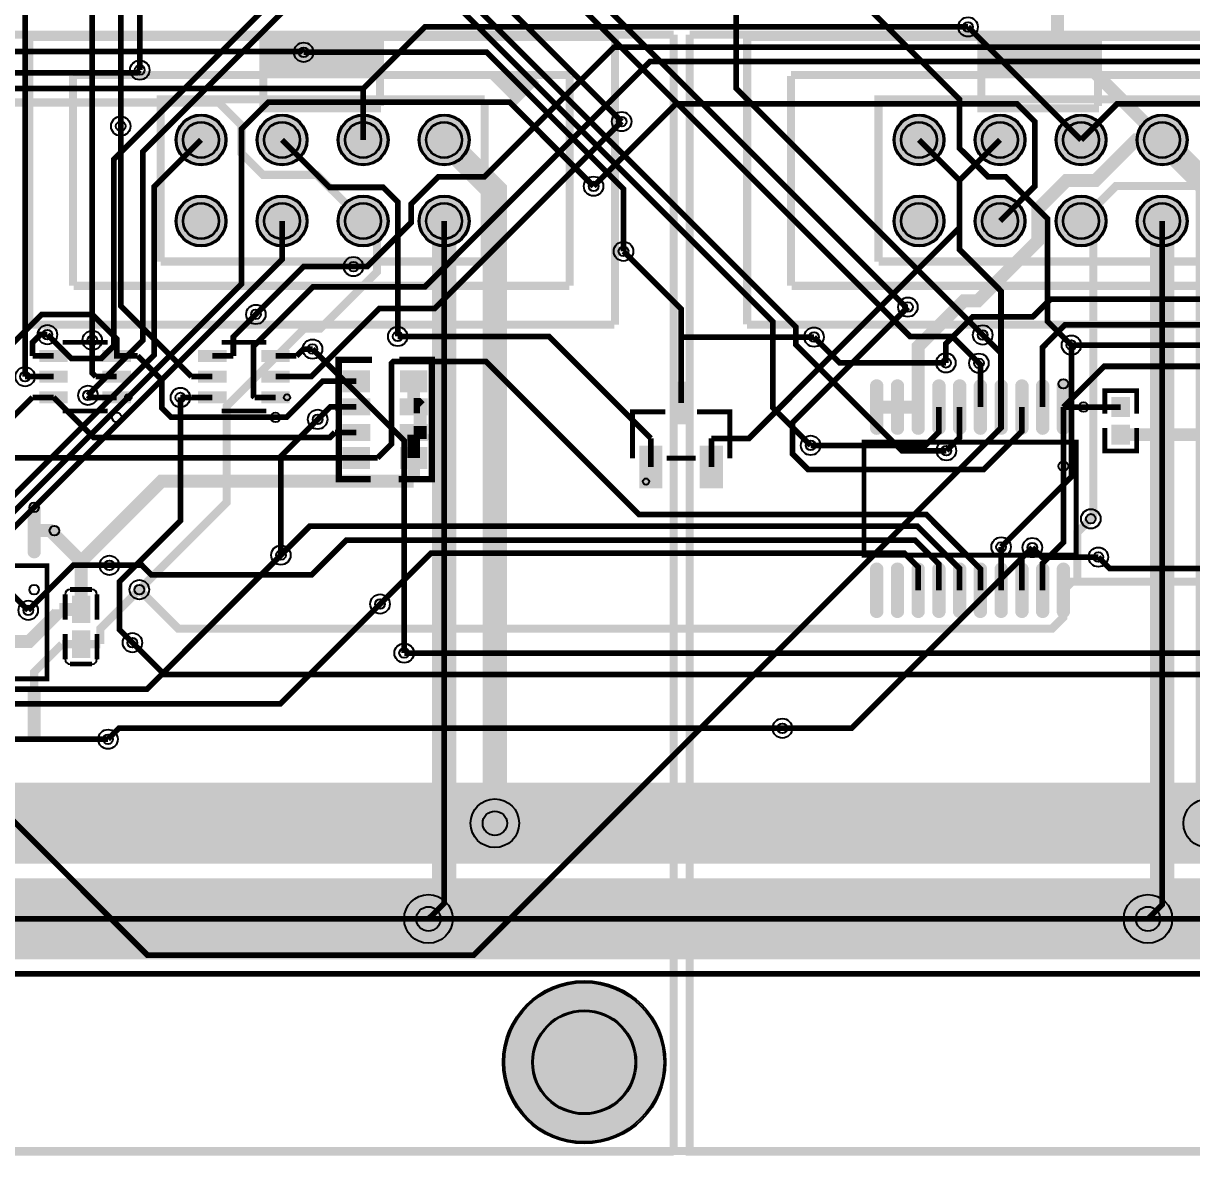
# Model space of a CAD drawing. Header units: millimetres. Extents: x 0 to 210, y -1 to 136.
# Drawn here: x 46.63 to 83.25, y -0.52 to 34.96 of the extents above; entities that cross this region are included whole.
import ezdxf

# ---------------------------------------------------------------- set-up
doc = ezdxf.new("R2010")
doc.units = ezdxf.units.MM
for name, color, linetype, true_color in [('BoardOutLine', 7, 'Continuous', 0xff00ff), ('BottomLayer', 7, 'Continuous', 0x0000ff), ('BottomSolderMaskLayer', 7, 'Continuous', 0xaa00ff), ('Document', 7, 'Continuous', 0xffffff), ('Hole', 7, 'Continuous', 0x222222), ('Multi-Layer', 7, 'Continuous', 0xc0c0c0), ('TopLayer', 7, 'Continuous', 0xff0000), ('TopPasteMaskLayer', 7, 'Continuous', 0x808080), ('TopSilkLayer', 7, 'Continuous', 0xffcc00), ('TopSolderMaskLayer', 7, 'Continuous', 0x800080)]:
    doc.layers.add(name, color=color, linetype=linetype, true_color=true_color)

msp = doc.modelspace()

# ---------------------------------------------------------------- hatches: boundary and pattern name
at = {"layer": 'BottomSolderMaskLayer'}
for points in [[(51.409, 31.307, 1), (52.984, 31.307, 1)], [(53.949, 31.307, 1), (55.524, 31.307, 1)], [(56.489, 31.307, 1), (58.064, 31.307, 1)], [(59.029, 31.307, 1), (60.604, 31.307, 1)], [(73.914, 31.307, 1), (75.489, 31.307, 1)], [(76.454, 31.307, 1), (78.029, 31.307, 1)], [(78.994, 31.307, 1), (80.569, 31.307, 1)], [(81.534, 31.307, 1), (83.109, 31.307, 1)], [(51.409, 28.767, 1), (52.984, 28.767, 1)], [(53.949, 28.767, 1), (55.524, 28.767, 1)], [(56.489, 28.767, 1), (58.064, 28.767, 1)], [(59.029, 28.767, 1), (60.604, 28.767, 1)], [(73.914, 28.767, 1), (75.489, 28.767, 1)], [(76.454, 28.767, 1), (78.029, 28.767, 1)], [(78.994, 28.767, 1), (80.569, 28.767, 1)], [(81.534, 28.767, 1), (83.109, 28.767, 1)], [(61.658, 2.407, 1), (66.76, 2.407, 1)]]:
    msp.add_hatch(color=256, dxfattribs=at).paths.add_polyline_path(points)
at = {"layer": 'Document'}
for points in [[(57.807, 33.237), (57.807, 34.437), (54.207, 34.437), (54.207, 33.237)], [(80.311, 33.237), (80.311, 34.437), (76.711, 34.437), (76.711, 33.237)], [(62.814, 33.339), (61.468, 33.339), (62.128, 32.679)]]:
    msp.add_hatch(color=256, dxfattribs=at).paths.add_polyline_path(points)
at = {"layer": 'Multi-Layer'}
for points in [[(51.435, 31.307, 1), (52.959, 31.307, 1)], [(53.975, 31.307, 1), (55.499, 31.307, 1)], [(56.515, 31.307, 1), (58.039, 31.307, 1)], [(59.055, 31.307, 1), (60.579, 31.307, 1)], [(73.939, 31.307, 1), (75.463, 31.307, 1)], [(76.479, 31.307, 1), (78.003, 31.307, 1)], [(79.019, 31.307, 1), (80.543, 31.307, 1)], [(81.559, 31.307, 1), (83.083, 31.307, 1)], [(51.435, 28.767, 1), (52.959, 28.767, 1)], [(53.975, 28.767, 1), (55.499, 28.767, 1)], [(56.515, 28.767, 1), (58.039, 28.767, 1)], [(59.055, 28.767, 1), (60.579, 28.767, 1)], [(73.939, 28.767, 1), (75.463, 28.767, 1)], [(76.479, 28.767, 1), (78.003, 28.767, 1)], [(79.019, 28.767, 1), (80.543, 28.767, 1)], [(81.559, 28.767, 1), (83.083, 28.767, 1)]]:
    msp.add_hatch(color=256, dxfattribs=at).paths.add_polyline_path(points)
at = {"layer": 'TopLayer'}
for points in [[(47.185, 24.365), (47.185, 24.715), (47.964, 24.715), (47.964, 24.365)], [(49.164, 24.365), (49.164, 24.715), (49.944, 24.715), (49.944, 24.365)], [(52.163, 24.365), (52.163, 24.715), (52.943, 24.715), (52.943, 24.365)], [(54.143, 24.365), (54.143, 24.715), (54.923, 24.715), (54.923, 24.365)], [(47.185, 23.715), (47.185, 24.065), (47.964, 24.065), (47.964, 23.715)], [(49.164, 23.715), (49.164, 24.065), (49.944, 24.065), (49.944, 23.715)], [(52.163, 23.715), (52.163, 24.065), (52.943, 24.065), (52.943, 23.715)], [(54.143, 23.715), (54.143, 24.065), (54.923, 24.065), (54.923, 23.715)], [(57.463, 24.069), (57.463, 23.419), (56.663, 23.419), (56.663, 24.069)], [(59.262, 24.069), (59.262, 23.419), (58.462, 23.419), (58.462, 24.069)], [(67.596, 23.686), (67.596, 22.436), (66.896, 22.436), (66.896, 23.686)], [(73.559, 22.248, -0.785398), (73.195, 22.248), (73.195, 23.626, -0.785398), (73.559, 23.626)], [(74.209, 22.248, -0.785398), (73.845, 22.248), (73.845, 23.626, -0.785398), (74.209, 23.626)], [(74.859, 22.248, -0.785398), (74.495, 22.248), (74.495, 23.626, -0.785398), (74.859, 23.626)], [(75.509, 22.248, -0.785398), (75.145, 22.248), (75.145, 23.626, -0.785398), (75.509, 23.626)], [(76.159, 22.248, -0.785398), (75.795, 22.248), (75.795, 23.626, -0.785398), (76.159, 23.626)], [(76.809, 22.248, -0.785398), (76.445, 22.248), (76.445, 23.626, -0.785398), (76.809, 23.626)], [(77.459, 22.248, -0.785398), (77.095, 22.248), (77.095, 23.626, -0.785398), (77.459, 23.626)], [(78.109, 22.248, -0.785398), (77.745, 22.248), (77.745, 23.626, -0.785398), (78.109, 23.626)], [(78.759, 22.248, -0.785398), (78.395, 22.248), (78.395, 23.626, -0.785398), (78.759, 23.626)], [(79.409, 22.248, -0.785398), (79.045, 22.248), (79.045, 23.626, -0.785398), (79.409, 23.626)], [(47.185, 23.065), (47.185, 23.415), (47.964, 23.415), (47.964, 23.065)], [(49.164, 23.065), (49.164, 23.415), (49.944, 23.415), (49.944, 23.065)], [(52.163, 23.065), (52.163, 23.415), (52.943, 23.415), (52.943, 23.065)], [(54.143, 23.065), (54.143, 23.415), (54.923, 23.415), (54.923, 23.065)], [(57.463, 23.194), (57.463, 22.694), (56.663, 22.694), (56.663, 23.194)], [(59.262, 23.194), (59.262, 22.694), (58.462, 22.694), (58.462, 23.194)], [(80.756, 22.654), (81.296, 22.654), (81.296, 23.22), (80.756, 23.22)], [(57.463, 22.394), (57.463, 21.894), (56.663, 21.894), (56.663, 22.394)], [(59.262, 22.394), (59.262, 21.894), (58.462, 21.894), (58.462, 22.394)], [(80.756, 22.354), (81.296, 22.354), (81.296, 21.789), (80.756, 21.789)], [(57.463, 21.669), (57.463, 21.019), (56.663, 21.019), (56.663, 21.669)], [(59.262, 21.669), (59.262, 21.019), (58.462, 21.019), (58.462, 21.669)], [(66.646, 21.686), (66.646, 20.436), (65.946, 20.436), (65.946, 21.686)], [(68.546, 21.686), (68.546, 20.436), (67.846, 20.436), (67.846, 21.686)], [(47.15, 18.376, -0.785398), (46.786, 18.376), (46.786, 19.754, -0.785398), (47.15, 19.754)], [(73.559, 16.506, -0.785398), (73.195, 16.506), (73.195, 17.884, -0.785398), (73.559, 17.884)], [(74.209, 16.506, -0.785398), (73.845, 16.506), (73.845, 17.884, -0.785398), (74.209, 17.884)], [(74.859, 16.506, -0.785398), (74.495, 16.506), (74.495, 17.884, -0.785398), (74.859, 17.884)], [(75.509, 16.506, -0.785398), (75.145, 16.506), (75.145, 17.884, -0.785398), (75.509, 17.884)], [(76.159, 16.506, -0.785398), (75.795, 16.506), (75.795, 17.884, -0.785398), (76.159, 17.884)], [(76.809, 16.506, -0.785398), (76.445, 16.506), (76.445, 17.884, -0.785398), (76.809, 17.884)], [(77.459, 16.506, -0.785398), (77.095, 16.506), (77.095, 17.884, -0.785398), (77.459, 17.884)], [(78.109, 16.506, -0.785398), (77.745, 16.506), (77.745, 17.884, -0.785398), (78.109, 17.884)], [(78.759, 16.506, -0.785398), (78.395, 16.506), (78.395, 17.884, -0.785398), (78.759, 17.884)], [(79.409, 16.506, -0.785398), (79.045, 16.506), (79.045, 17.884, -0.785398), (79.409, 17.884)], [(48.707, 16.202), (48.167, 16.202), (48.167, 16.992), (48.707, 16.992)], [(48.707, 15.902), (48.167, 15.902), (48.167, 15.112), (48.707, 15.112)], [(47.15, 12.634, -0.785398), (46.786, 12.634), (46.786, 14.012, -0.785398), (47.15, 14.012)]]:
    msp.add_hatch(color=256, dxfattribs=at).paths.add_polyline_path(points)
at = {"layer": 'TopPasteMaskLayer'}
for points in [[(47.185, 24.365), (47.185, 24.715), (47.964, 24.715), (47.964, 24.365)], [(49.164, 24.365), (49.164, 24.715), (49.944, 24.715), (49.944, 24.365)], [(52.163, 24.365), (52.163, 24.715), (52.943, 24.715), (52.943, 24.365)], [(54.143, 24.365), (54.143, 24.715), (54.923, 24.715), (54.923, 24.365)], [(47.185, 23.715), (47.185, 24.065), (47.964, 24.065), (47.964, 23.715)], [(49.164, 23.715), (49.164, 24.065), (49.944, 24.065), (49.944, 23.715)], [(52.163, 23.715), (52.163, 24.065), (52.943, 24.065), (52.943, 23.715)], [(54.143, 23.715), (54.143, 24.065), (54.923, 24.065), (54.923, 23.715)], [(57.463, 24.069), (57.463, 23.419), (56.663, 23.419), (56.663, 24.069)], [(59.262, 24.069), (59.262, 23.419), (58.462, 23.419), (58.462, 24.069)], [(67.596, 23.686), (67.596, 22.436), (66.896, 22.436), (66.896, 23.686)], [(73.559, 22.248, -0.785398), (73.195, 22.248), (73.195, 23.626, -0.785398), (73.559, 23.626)], [(74.209, 22.248, -0.785398), (73.845, 22.248), (73.845, 23.626, -0.785398), (74.209, 23.626)], [(74.859, 22.248, -0.785398), (74.495, 22.248), (74.495, 23.626, -0.785398), (74.859, 23.626)], [(75.509, 22.248, -0.785398), (75.145, 22.248), (75.145, 23.626, -0.785398), (75.509, 23.626)], [(76.159, 22.248, -0.785398), (75.795, 22.248), (75.795, 23.626, -0.785398), (76.159, 23.626)], [(76.809, 22.248, -0.785398), (76.445, 22.248), (76.445, 23.626, -0.785398), (76.809, 23.626)], [(77.459, 22.248, -0.785398), (77.095, 22.248), (77.095, 23.626, -0.785398), (77.459, 23.626)], [(78.109, 22.248, -0.785398), (77.745, 22.248), (77.745, 23.626, -0.785398), (78.109, 23.626)], [(78.759, 22.248, -0.785398), (78.395, 22.248), (78.395, 23.626, -0.785398), (78.759, 23.626)], [(79.409, 22.248, -0.785398), (79.045, 22.248), (79.045, 23.626, -0.785398), (79.409, 23.626)], [(47.185, 23.065), (47.185, 23.415), (47.964, 23.415), (47.964, 23.065)], [(49.164, 23.065), (49.164, 23.415), (49.944, 23.415), (49.944, 23.065)], [(52.163, 23.065), (52.163, 23.415), (52.943, 23.415), (52.943, 23.065)], [(54.143, 23.065), (54.143, 23.415), (54.923, 23.415), (54.923, 23.065)], [(57.463, 23.194), (57.463, 22.694), (56.663, 22.694), (56.663, 23.194)], [(59.262, 23.194), (59.262, 22.694), (58.462, 22.694), (58.462, 23.194)], [(80.796, 22.639), (81.256, 22.639), (81.296, 22.679), (81.296, 23.18), (81.256, 23.22), (80.796, 23.22), (80.756, 23.18), (80.756, 22.679)], [(57.463, 22.394), (57.463, 21.894), (56.663, 21.894), (56.663, 22.394)], [(59.262, 22.394), (59.262, 21.894), (58.462, 21.894), (58.462, 22.394)], [(80.796, 22.369), (81.256, 22.369), (81.296, 22.329), (81.296, 21.829), (81.256, 21.789), (80.796, 21.789), (80.756, 21.829), (80.756, 22.329)], [(57.463, 21.669), (57.463, 21.019), (56.663, 21.019), (56.663, 21.669)], [(59.262, 21.669), (59.262, 21.019), (58.462, 21.019), (58.462, 21.669)], [(66.646, 21.686), (66.646, 20.436), (65.946, 20.436), (65.946, 21.686)], [(68.546, 21.686), (68.546, 20.436), (67.846, 20.436), (67.846, 21.686)], [(47.15, 18.376, -0.785398), (46.786, 18.376), (46.786, 19.754, -0.785398), (47.15, 19.754)], [(73.559, 16.506, -0.785398), (73.195, 16.506), (73.195, 17.884, -0.785398), (73.559, 17.884)], [(74.209, 16.506, -0.785398), (73.845, 16.506), (73.845, 17.884, -0.785398), (74.209, 17.884)], [(74.859, 16.506, -0.785398), (74.495, 16.506), (74.495, 17.884, -0.785398), (74.859, 17.884)], [(75.509, 16.506, -0.785398), (75.145, 16.506), (75.145, 17.884, -0.785398), (75.509, 17.884)], [(76.159, 16.506, -0.785398), (75.795, 16.506), (75.795, 17.884, -0.785398), (76.159, 17.884)], [(76.809, 16.506, -0.785398), (76.445, 16.506), (76.445, 17.884, -0.785398), (76.809, 17.884)], [(77.459, 16.506, -0.785398), (77.095, 16.506), (77.095, 17.884, -0.785398), (77.459, 17.884)], [(78.109, 16.506, -0.785398), (77.745, 16.506), (77.745, 17.884, -0.785398), (78.109, 17.884)], [(78.759, 16.506, -0.785398), (78.395, 16.506), (78.395, 17.884, -0.785398), (78.759, 17.884)], [(79.409, 16.506, -0.785398), (79.045, 16.506), (79.045, 17.884, -0.785398), (79.409, 17.884)], [(48.212, 16.882), (48.663, 16.882), (48.712, 16.832), (48.712, 16.302), (48.663, 16.252), (48.212, 16.252), (48.163, 16.302), (48.163, 16.832)], [(48.212, 15.852), (48.663, 15.852), (48.712, 15.802), (48.712, 15.272), (48.663, 15.222), (48.212, 15.222), (48.163, 15.272), (48.163, 15.802)], [(47.15, 12.634, -0.785398), (46.786, 12.634), (46.786, 14.012, -0.785398), (47.15, 14.012)]]:
    msp.add_hatch(color=256, dxfattribs=at).paths.add_polyline_path(points)
at = {"layer": 'TopSolderMaskLayer'}
for points in [[(51.409, 31.307, 1), (52.984, 31.307, 1)], [(53.949, 31.307, 1), (55.524, 31.307, 1)], [(56.489, 31.307, 1), (58.064, 31.307, 1)], [(59.029, 31.307, 1), (60.604, 31.307, 1)], [(73.914, 31.307, 1), (75.489, 31.307, 1)], [(76.454, 31.307, 1), (78.029, 31.307, 1)], [(78.994, 31.307, 1), (80.569, 31.307, 1)], [(81.534, 31.307, 1), (83.109, 31.307, 1)], [(51.409, 28.767, 1), (52.984, 28.767, 1)], [(53.949, 28.767, 1), (55.524, 28.767, 1)], [(56.489, 28.767, 1), (58.064, 28.767, 1)], [(59.029, 28.767, 1), (60.604, 28.767, 1)], [(73.914, 28.767, 1), (75.489, 28.767, 1)], [(76.454, 28.767, 1), (78.029, 28.767, 1)], [(78.994, 28.767, 1), (80.569, 28.767, 1)], [(81.534, 28.767, 1), (83.109, 28.767, 1)], [(47.128, 24.354), (47.128, 24.727), (48.021, 24.727), (48.021, 24.354)], [(49.108, 24.354), (49.108, 24.727), (50.001, 24.727), (50.001, 24.354)], [(52.106, 24.354), (52.106, 24.727), (53, 24.727), (53, 24.354)], [(54.086, 24.354), (54.086, 24.727), (54.979, 24.727), (54.979, 24.354)], [(47.128, 23.704), (47.128, 24.077), (48.021, 24.077), (48.021, 23.704)], [(49.108, 23.704), (49.108, 24.077), (50.001, 24.077), (50.001, 23.704)], [(52.106, 23.704), (52.106, 24.077), (53, 24.077), (53, 23.704)], [(54.086, 23.704), (54.086, 24.077), (54.979, 24.077), (54.979, 23.704)], [(57.494, 24.09), (57.494, 23.398), (56.631, 23.398), (56.631, 24.09)], [(59.294, 24.09), (59.294, 23.398), (58.431, 23.398), (58.431, 24.09)], [(73.584, 22.228, -0.785398), (73.169, 22.228), (73.169, 23.646, -0.785398), (73.584, 23.646)], [(74.234, 22.228, -0.785398), (73.819, 22.228), (73.819, 23.646, -0.785398), (74.234, 23.646)], [(74.884, 22.228, -0.785398), (74.469, 22.228), (74.469, 23.646, -0.785398), (74.884, 23.646)], [(75.534, 22.228, -0.785398), (75.119, 22.228), (75.119, 23.646, -0.785398), (75.534, 23.646)], [(76.184, 22.228, -0.785398), (75.769, 22.228), (75.769, 23.646, -0.785398), (76.184, 23.646)], [(76.834, 22.228, -0.785398), (76.419, 22.228), (76.419, 23.646, -0.785398), (76.834, 23.646)], [(77.484, 22.228, -0.785398), (77.07, 22.228), (77.07, 23.646, -0.785398), (77.484, 23.646)], [(78.134, 22.228, -0.785398), (77.72, 22.228), (77.72, 23.646, -0.785398), (78.134, 23.646)], [(78.784, 22.228, -0.785398), (78.37, 22.228), (78.37, 23.646, -0.785398), (78.784, 23.646)], [(79.434, 22.228, -0.785398), (79.02, 22.228), (79.02, 23.646, -0.785398), (79.434, 23.646)], [(67.61, 23.732), (67.61, 22.391), (66.882, 22.391), (66.882, 23.732)], [(47.128, 23.054), (47.128, 23.427), (48.021, 23.427), (48.021, 23.054)], [(49.108, 23.054), (49.108, 23.427), (50.001, 23.427), (50.001, 23.054)], [(52.106, 23.054), (52.106, 23.427), (53, 23.427), (53, 23.054)], [(54.086, 23.054), (54.086, 23.427), (54.979, 23.427), (54.979, 23.054)], [(57.503, 23.21), (57.503, 22.678), (56.622, 22.678), (56.622, 23.21)], [(59.303, 23.21), (59.303, 22.678), (58.422, 22.678), (58.422, 23.21)], [(80.732, 22.628), (81.32, 22.628), (81.32, 23.247), (80.732, 23.247)], [(57.503, 22.41), (57.503, 21.878), (56.622, 21.878), (56.622, 22.41)], [(59.303, 22.41), (59.303, 21.878), (58.422, 21.878), (58.422, 22.41)], [(80.732, 22.381), (81.32, 22.381), (81.32, 21.762), (80.732, 21.762)], [(57.494, 21.69), (57.494, 20.999), (56.631, 20.999), (56.631, 21.69)], [(59.294, 21.69), (59.294, 20.999), (58.431, 20.999), (58.431, 21.69)], [(66.661, 21.732), (66.661, 20.391), (65.932, 20.391), (65.932, 21.732)], [(68.56, 21.732), (68.56, 20.391), (67.832, 20.391), (67.832, 21.732)], [(47.176, 18.356, -0.785398), (46.761, 18.356), (46.761, 19.774, -0.785398), (47.176, 19.774)], [(73.584, 16.486, -0.785398), (73.169, 16.486), (73.169, 17.904, -0.785398), (73.584, 17.904)], [(74.234, 16.486, -0.785398), (73.819, 16.486), (73.819, 17.904, -0.785398), (74.234, 17.904)], [(74.884, 16.486, -0.785398), (74.469, 16.486), (74.469, 17.904, -0.785398), (74.884, 17.904)], [(75.534, 16.486, -0.785398), (75.119, 16.486), (75.119, 17.904, -0.785398), (75.534, 17.904)], [(76.184, 16.486, -0.785398), (75.769, 16.486), (75.769, 17.904, -0.785398), (76.184, 17.904)], [(76.834, 16.486, -0.785398), (76.419, 16.486), (76.419, 17.904, -0.785398), (76.834, 17.904)], [(77.484, 16.486, -0.785398), (77.07, 16.486), (77.07, 17.904, -0.785398), (77.484, 17.904)], [(78.134, 16.486, -0.785398), (77.72, 16.486), (77.72, 17.904, -0.785398), (78.134, 17.904)], [(78.784, 16.486, -0.785398), (78.37, 16.486), (78.37, 17.904, -0.785398), (78.784, 17.904)], [(79.434, 16.486, -0.785398), (79.02, 16.486), (79.02, 17.904, -0.785398), (79.434, 17.904)], [(48.725, 16.165), (48.15, 16.165), (48.15, 17.029), (48.725, 17.029)], [(48.725, 15.939), (48.15, 15.939), (48.15, 15.075), (48.725, 15.075)], [(47.176, 12.614, -0.785398), (46.761, 12.614), (46.761, 14.032, -0.785398), (47.176, 14.032)], [(61.658, 2.407, 1), (66.76, 2.407, 1)]]:
    msp.add_hatch(color=256, dxfattribs=at).paths.add_polyline_path(points)

# ---------------------------------------------------------------- linework, layer by layer
at = {"layer": 'BoardOutLine', "const_width": 0.254}
msp.add_lwpolyline([(-0.086, 135.625), (209.914, 135.625), (209.914, -0.375), (-0.086, -0.375), (-0.086, 135.625)], close=True, dxfattribs=at)
at = {"layer": 'BottomLayer'}
for points, const_width in [([(55.118, 67.411), (56.386, 68.68), (58.3, 68.68), (58.927, 68.052), (58.927, 46.989), (58.794, 46.856), (58.794, 37.492), (70.838, 25.448), (70.838, 24.892), (74.16, 21.57), (75.56, 21.57)], 0.178), ([(71.305, 21.736), (70.12, 22.922), (70.12, 25.612), (58.217, 37.515), (57.77, 37.515), (50.369, 44.916), (50.369, 60.854), (49.805, 61.417), (49.805, 67.178), (50.038, 67.411)], 0.178), ([(76.58, 24.311), (75.747, 25.143), (74.43, 25.143), (60.198, 39.375), (60.198, 67.411)], 0.178), ([(76.699, 25.196), (68.972, 32.923), (68.972, 44.041), (69.269, 44.338), (69.269, 44.814), (68.972, 45.112), (68.972, 54.67), (68.987, 54.685), (68.987, 63.702), (65.278, 67.411)], 0.178), ([(62.496, 65.519), (61.671, 64.695), (61.671, 38.688), (74.29, 26.069), (74.354, 26.069), (74.354, 26.069)], 0.178), ([(37.592, 47.295), (37.592, 46.742), (38.862, 45.472), (38.862, 44.333), (44.808, 38.387), (46.059, 38.387), (46.683, 37.763), (46.683, 23.89)], 0.178), ([(48.788, 25.028), (48.788, 38.64), (40.132, 47.295)], 0.178), ([(45.212, 47.295), (44.058, 46.14), (44.058, 44.297), (49.682, 38.673), (49.682, 31.74)], 0.178), ([(59.367, 46.618), (59.367, 37.899), (65.383, 31.884)], 0.178), ([(50.278, 33.496), (50.278, 43.932), (49.593, 44.618)], 0.178), ([(6.819, 41.479), (7.635, 41.479), (9.727, 39.387), (9.727, 34.352), (8.617, 33.241), (8.617, 28.051), (11.265, 25.402), (11.265, 6.662), (14.607, 3.321), (15.992, 3.321), (17.847, 5.175), (89.377, 5.175), (90.604, 3.949), (106.492, 3.949), (126.275, 23.732), (126.275, 31.852), (128.812, 34.389), (130.308, 34.389)], 0.178), ([(57.979, 36.941), (56.374, 36.941), (50.37, 30.938), (50.37, 25.02), (48.654, 23.304)], 0.178), ([(82.321, 31.307), (79.045, 34.584), (79.045, 36.356)], 0.406), ([(54.228, 35.646), (54.228, 35.464), (49.466, 30.701), (49.466, 24.857), (49.063, 24.454), (48.134, 24.454), (47.383, 25.206)], 0.178), ([(79.48, 24.876), (78.727, 25.629), (78.727, 28.84), (77.411, 30.156), (76.865, 30.156), (75.971, 31.049), (75.971, 32.576), (73.117, 35.43)], 0.178), ([(79.781, 31.307), (76.239, 34.849)], 0.178), ([(65.439, 27.817), (65.439, 29.77), (61.155, 34.054), (55.414, 34.054)], 0.178), ([(64.502, 29.856), (61.869, 32.489), (54.308, 32.489), (53.467, 31.647), (53.467, 26.797), (44.978, 18.308), (44.978, 15.922)], 0.178), ([(61.407, 9.895), (61.407, 29.717), (59.817, 31.307)], 0.762), ([(61.407, 9.895), (61.407, 29.717), (59.817, 31.307)], 0.406), ([(83.752, 9.895), (83.752, 29.876), (82.321, 31.307)], 0.762), ([(83.752, 19.235), (83.752, 29.876), (82.321, 31.307)], 0.406), ([(52.197, 31.307), (50.728, 29.838), (50.728, 24.564), (43.262, 17.098), (43.262, 14.683)], 0.178), ([(44.327, 11.954), (50.518, 5.763), (60.749, 5.763), (77.272, 22.286), (77.272, 26.573), (75.971, 27.874), (75.971, 30.037), (74.701, 31.307)], 0.178), ([(54.737, 31.307), (56.222, 29.822), (57.903, 29.822), (58.363, 29.362), (58.363, 25.149)], 0.178), ([(49.282, 12.528), (43.989, 12.528), (37.222, 5.761), (35.398, 5.761), (22.088, 19.071), (22.088, 29.33)], 0.178), ([(59.326, 6.898), (59.817, 7.389), (59.817, 28.767)], 0.762), ([(81.879, 6.898), (82.321, 7.34), (82.321, 28.767)], 0.762), ([(44.441, 14.693), (44.56, 14.693), (46.208, 16.342), (46.208, 19.033), (54.737, 27.562), (54.737, 28.767)], 0.178), ([(57.277, 28.767), (57.713, 28.331), (57.713, 27.173), (55.93, 25.39), (55.428, 25.39), (53.001, 22.962), (53.001, 19.952), (50.264, 17.215)], 0.254), ([(59.326, 6.898), (59.817, 7.388), (59.817, 28.767)], 0.178), ([(79.781, 28.767), (80.169, 28.38), (80.169, 19.517), (80.087, 19.435)], 0.254), ([(81.879, 6.898), (82.321, 7.34), (82.321, 28.767)], 0.178), ([(56.975, 27.339), (55.416, 27.339), (53.917, 25.84)], 0.178), ([(71.411, 25.13), (72.219, 24.322), (75.545, 24.322)], 0.178), ([(77.276, 18.554), (79.48, 20.757), (79.48, 24.876)], 0.178), ([(55.692, 24.754), (58.565, 21.881), (58.565, 15.227)], 0.178), ([(50.047, 15.553), (49.639, 15.961), (49.639, 17.459), (51.552, 19.371), (51.552, 23.237)], 0.178), ([(54.7, 18.297), (54.7, 21.397), (55.854, 22.552)], 0.178), ([(44.148, 20.436), (42.618, 18.906), (42.618, 14.477), (42.999, 14.095), (50.498, 14.095), (54.7, 18.297)], 0.178), ([(78.253, 18.534), (72.59, 12.871), (70.42, 12.871)], 0.178), ([(80.323, 18.235), (78.552, 18.235), (78.253, 18.534)], 0.178), ([(49.324, 17.979), (48.193, 17.979), (46.782, 16.567)], 0.178), ([(40.258, 15.822), (40.258, 15.641), (42.259, 13.64), (54.684, 13.64), (57.809, 16.765)], 0.178)]:
    msp.add_lwpolyline(points, dxfattribs=dict(at, const_width=const_width))
at = {"layer": 'BottomSolderMaskLayer'}
for centre, radius in [((52.197, 31.307), 0.787), ((52.197, 31.307), 0.568), ((54.737, 31.307), 0.787), ((54.737, 31.307), 0.568), ((57.277, 31.307), 0.787), ((57.277, 31.307), 0.568), ((59.817, 31.307), 0.787), ((59.817, 31.307), 0.568), ((74.701, 31.307), 0.787), ((74.701, 31.307), 0.568), ((77.241, 31.307), 0.787), ((77.241, 31.307), 0.568), ((79.781, 31.307), 0.787), ((79.781, 31.307), 0.568), ((82.321, 31.307), 0.787), ((82.321, 31.307), 0.568), ((52.197, 28.767), 0.787), ((52.197, 28.767), 0.568), ((54.737, 28.767), 0.787), ((54.737, 28.767), 0.568), ((57.277, 28.767), 0.787), ((57.277, 28.767), 0.568), ((59.817, 28.767), 0.787), ((59.817, 28.767), 0.568), ((74.701, 28.767), 0.787), ((74.701, 28.767), 0.568), ((77.241, 28.767), 0.787), ((77.241, 28.767), 0.568), ((79.781, 28.767), 0.787), ((79.781, 28.767), 0.568), ((82.321, 28.767), 0.787), ((82.321, 28.767), 0.568), ((64.209, 2.407), 2.551), ((64.208, 2.407), 1.633)]:
    msp.add_circle(centre, radius, dxfattribs=at)
at = {"layer": 'Document'}
for centre, radius in [((79.227, 23.666), 0.15), ((49.915, 23.24), 0.1), ((54.893, 23.24), 0.1), ((66.146, 20.601), 0.1), ((46.968, 19.794), 0.15)]:
    msp.add_circle(centre, radius, dxfattribs=at)
at = {"layer": 'Hole'}
for centre, radius in [((76.239, 34.849), 0.152), ((55.414, 34.054), 0.152), ((50.278, 33.496), 0.152), ((49.682, 31.74), 0.152), ((65.383, 31.883), 0.152), ((64.502, 29.856), 0.152), ((65.439, 27.817), 0.152), ((56.975, 27.339), 0.152), ((74.354, 26.069), 0.152), ((53.917, 25.84), 0.152), ((47.383, 25.206), 0.152), ((58.363, 25.149), 0.152), ((71.411, 25.13), 0.152), ((76.699, 25.196), 0.152), ((48.788, 25.028), 0.152), ((55.691, 24.754), 0.152), ((79.48, 24.876), 0.152), ((75.545, 24.322), 0.152), ((76.579, 24.311), 0.152), ((46.683, 23.89), 0.152), ((48.654, 23.304), 0.152), ((51.552, 23.237), 0.152), ((55.854, 22.551), 0.152), ((71.305, 21.736), 0.152), ((75.56, 21.569), 0.152), ((80.087, 19.435), 0.152), ((77.276, 18.554), 0.152), ((78.253, 18.534), 0.152), ((54.7, 18.297), 0.152), ((80.323, 18.235), 0.152), ((49.324, 17.978), 0.152), ((50.264, 17.215), 0.152), ((57.809, 16.765), 0.152), ((46.782, 16.567), 0.152), ((50.047, 15.553), 0.152), ((58.565, 15.227), 0.152), ((70.42, 12.871), 0.152), ((49.282, 12.528), 0.152), ((61.407, 9.895), 0.381), ((59.326, 6.898), 0.381), ((81.879, 6.898), 0.381)]:
    msp.add_circle(centre, radius, dxfattribs=at)
at = {"layer": 'Multi-Layer'}
for centre, radius in [((76.239, 34.849), 0.305), ((55.414, 34.054), 0.305), ((50.278, 33.496), 0.305), ((49.682, 31.74), 0.305), ((52.197, 31.307), 0.762), ((54.737, 31.307), 0.762), ((57.277, 31.307), 0.762), ((59.817, 31.307), 0.762), ((65.383, 31.883), 0.305), ((74.701, 31.307), 0.762), ((77.241, 31.307), 0.762), ((79.781, 31.307), 0.762), ((82.321, 31.307), 0.762), ((52.197, 31.307), 0.55), ((54.737, 31.307), 0.55), ((57.277, 31.307), 0.55), ((59.817, 31.307), 0.55), ((74.701, 31.307), 0.55), ((77.241, 31.307), 0.55), ((79.781, 31.307), 0.55), ((82.321, 31.307), 0.55), ((64.502, 29.856), 0.305), ((52.197, 28.767), 0.762), ((52.197, 28.767), 0.55), ((54.737, 28.767), 0.762), ((54.737, 28.767), 0.55), ((57.277, 28.767), 0.762), ((57.277, 28.767), 0.55), ((59.817, 28.767), 0.762), ((59.817, 28.767), 0.55), ((74.701, 28.767), 0.762), ((74.701, 28.767), 0.55), ((77.241, 28.767), 0.762), ((77.241, 28.767), 0.55), ((79.781, 28.767), 0.762), ((79.781, 28.767), 0.55), ((82.321, 28.767), 0.762), ((82.321, 28.767), 0.55), ((65.439, 27.817), 0.305), ((56.975, 27.339), 0.305), ((74.354, 26.069), 0.305), ((53.917, 25.84), 0.305), ((47.383, 25.206), 0.305), ((48.788, 25.028), 0.305), ((58.363, 25.149), 0.305), ((71.411, 25.13), 0.305), ((76.699, 25.196), 0.305), ((55.691, 24.754), 0.305), ((79.48, 24.876), 0.305), ((75.545, 24.322), 0.305), ((76.579, 24.311), 0.305), ((46.683, 23.89), 0.305), ((48.654, 23.304), 0.305), ((51.552, 23.237), 0.305), ((55.854, 22.551), 0.305), ((71.305, 21.736), 0.305), ((75.56, 21.569), 0.305), ((80.087, 19.435), 0.305), ((77.276, 18.554), 0.305), ((78.253, 18.534), 0.305), ((54.7, 18.297), 0.305), ((80.323, 18.235), 0.305), ((49.324, 17.978), 0.305), ((50.264, 17.215), 0.305), ((46.782, 16.567), 0.305), ((57.809, 16.765), 0.305), ((50.047, 15.553), 0.305), ((58.565, 15.227), 0.305), ((49.282, 12.528), 0.305), ((70.42, 12.871), 0.305), ((61.407, 9.895), 0.762), ((83.752, 9.895), 0.762), ((59.326, 6.898), 0.762), ((81.879, 6.898), 0.762), ((64.209, 2.407), 2.5), ((64.208, 2.407), 1.6)]:
    msp.add_circle(centre, radius, dxfattribs=at)
at = {"layer": 'TopLayer'}
for points, const_width in [([(127.33, 6.898), (7.061, 6.898), (2.743, 11.216), (2.743, 60.706), (2.743, 60.706), (2.743, 65.329)], 2.54), ([(94.238, 34.725), (93.732, 34.218), (65.147, 34.218), (61.08, 30.151), (59.634, 30.151), (58.786, 29.304), (58.786, 28.722), (57.403, 27.339), (56.975, 27.339)], 0.178), ([(57.277, 32.915), (59.211, 34.849), (76.239, 34.849)], 0.178), ([(33.648, 33.909), (33.816, 34.077), (55.391, 34.077), (55.414, 34.054)], 0.178), ([(100.193, 33.768), (66.276, 33.768), (59.208, 26.7), (55.704, 26.7), (53.847, 24.843), (53.847, 23.269), (53.876, 23.24)], 0.178), ([(34.961, 33.409), (50.191, 33.409), (50.278, 33.496)], 0.178), ([(57.277, 32.915), (36.38, 32.915), (34.772, 31.307)], 0.178), ([(57.277, 31.307), (57.277, 32.915)], 0.178), ([(34.772, 28.767), (36.042, 30.037), (42.034, 30.037), (44.477, 32.48), (52.75, 32.48), (53.467, 31.764), (53.467, 30.889), (54.141, 30.214), (55.829, 30.214), (57.277, 28.767)], 0.254), ([(77.241, 28.767), (78.331, 29.857), (78.331, 31.883), (77.778, 32.435), (67.082, 32.435), (64.502, 29.856)], 0.178), ([(84.996, 32.44), (80.914, 32.44), (79.781, 31.307)], 0.178), ([(54.533, 23.89), (55.648, 23.89), (57.782, 26.025), (59.524, 26.025), (65.383, 31.884)], 0.178), ([(49.682, 31.74), (49.682, 26.104), (51.896, 23.89)], 0.178), ([(82.321, 31.307), (81.5, 31.307), (80.23, 30.037), (79.325, 30.037), (78.421, 29.133), (78.421, 28.138), (76.547, 26.265), (76.107, 26.265), (74.676, 24.834), (74.676, 22.936)], 0.406), ([(77.241, 31.307), (75.971, 30.037), (75.971, 28.554), (69.37, 21.954), (68.196, 21.954)], 0.178), ([(102.286, 28.767), (101.603, 28.767), (100.504, 29.865), (80.879, 29.865), (79.781, 28.767)], 0.254), ([(65.439, 27.817), (67.246, 26.01), (67.246, 25.13)], 0.178), ([(75.545, 24.322), (75.545, 24.926), (76.387, 25.769), (78.274, 25.769), (78.826, 26.32), (86.559, 26.32)], 0.178), ([(77.926, 22.936), (77.926, 22.174), (76.732, 20.98), (71.228, 20.98), (70.732, 21.476), (70.732, 22.447), (74.354, 26.069)], 0.178), ([(49.555, 24.54), (49.554, 24.54), (49.554, 25.077), (48.797, 25.834), (47.2, 25.834), (44.368, 23.002), (44.368, 19.065)], 0.178), ([(53.917, 25.84), (53.21, 25.133), (53.21, 24.54)], 0.178), ([(47.383, 25.206), (47.161, 25.206), (46.918, 24.963), (46.918, 24.54)], 0.178), ([(77.276, 22.936), (77.276, 24.618), (76.699, 25.196)], 0.178), ([(78.576, 22.936), (78.576, 24.807), (79.282, 25.513), (84.643, 25.513)], 0.178), ([(48.898, 23.89), (48.788, 24), (48.788, 25.028)], 0.178), ([(58.363, 25.149), (63.101, 25.149), (66.296, 21.954)], 0.178), ([(67.246, 25.13), (71.411, 25.13)], 0.178), ([(67.246, 25.13), (67.246, 23.954)], 0.178), ([(79.48, 24.876), (91.447, 24.876), (96.108, 20.215)], 0.178), ([(47.574, 24.54), (46.918, 24.54)], 0.178), ([(49.555, 24.54), (50.211, 24.54)], 0.178), ([(50.211, 24.54), (50.968, 23.783), (50.968, 22.911), (51.259, 22.621), (54.884, 22.621), (56.007, 23.744), (57.062, 23.744)], 0.178), ([(52.553, 24.54), (53.21, 24.54)], 0.178), ([(54.533, 24.54), (55.19, 24.54)], 0.178), ([(55.692, 24.754), (55.404, 24.754), (55.19, 24.54)], 0.178), ([(76.626, 17.194), (76.626, 17.87), (74.931, 19.566), (65.926, 19.566), (61.13, 24.362), (58.222, 24.362), (58.17, 24.31), (58.17, 21.785), (57.729, 21.344)], 0.178), ([(76.626, 22.936), (76.626, 24.264), (76.58, 24.311)], 0.178), ([(86.933, 24.213), (80.504, 24.213), (79.226, 22.936)], 0.178), ([(46.918, 23.89), (46.683, 23.89)], 0.178), ([(47.574, 23.89), (46.918, 23.89)], 0.178), ([(49.555, 23.89), (48.898, 23.89)], 0.178), ([(52.553, 23.89), (51.896, 23.89)], 0.178), ([(58.862, 23.744), (58.862, 23.013)], 0.406), ([(67.246, 23.062), (67.246, 23.954)], 0.178), ([(45.668, 19.065), (45.668, 21.991), (46.918, 23.24)], 0.178), ([(47.574, 23.24), (46.918, 23.24)], 0.178), ([(47.574, 23.24), (48.837, 21.978), (56.23, 21.978), (56.396, 22.144)], 0.178), ([(48.898, 23.24), (48.717, 23.24), (48.654, 23.304)], 0.178), ([(49.555, 23.24), (48.898, 23.24)], 0.178), ([(51.552, 23.237), (51.893, 23.237), (51.896, 23.24)], 0.178), ([(52.553, 23.24), (51.896, 23.24)], 0.178), ([(54.533, 23.24), (53.876, 23.24)], 0.178), ([(59.064, 22.944), (58.996, 23.013), (58.862, 23.013)], 0.406), ([(58.862, 22.944), (59.064, 22.944)], 0.406), ([(59.064, 22.144), (59.064, 22.944)], 0.406), ([(74.026, 22.936), (73.376, 22.936)], 0.406), ([(74.676, 22.936), (74.026, 22.936)], 0.406), ([(55.854, 22.552), (56.247, 22.944), (57.062, 22.944)], 0.178), ([(75.326, 22.936), (75.326, 22.155), (74.907, 21.736), (71.305, 21.736)], 0.178), ([(75.976, 22.936), (75.976, 21.985), (75.56, 21.57)], 0.178), ([(78.576, 17.194), (78.576, 18.047), (79.226, 18.697), (79.226, 22.936)], 0.178), ([(79.227, 22.938), (81.026, 22.938)], 0.178), ([(59.266, 22.144), (59.198, 22.076), (58.862, 22.076)], 0.406), ([(58.862, 22.144), (59.064, 22.144)], 0.406), ([(59.064, 22.144), (59.266, 22.144)], 0.406), ([(81.026, 22.072), (84.638, 22.072), (85.028, 22.462)], 0.406), ([(57.062, 22.144), (56.396, 22.144)], 0.178), ([(58.862, 21.71), (58.862, 22.076)], 0.406), ([(66.296, 21.062), (66.296, 21.954)], 0.178), ([(68.196, 21.062), (68.196, 21.954)], 0.178), ([(58.862, 21.344), (58.862, 21.71)], 0.406), ([(46.324, 21.344), (56.396, 21.344)], 0.178), ([(56.729, 21.344), (56.396, 21.344)], 0.178), ([(56.729, 21.344), (57.062, 21.344)], 0.178), ([(57.062, 21.344), (57.729, 21.344)], 0.178), ([(58.862, 21.344), (58.862, 20.613)], 0.406), ([(58.862, 20.613), (50.953, 20.613), (48.438, 18.098)], 0.406), ([(80.087, 19.435), (79.661, 19.009), (79.661, 17.462)], 0.254), ([(46.782, 16.567), (45.57, 17.779), (44.281, 17.779), (43.718, 18.341), (43.718, 19.065)], 0.178), ([(48.438, 18.098), (47.47, 19.065), (46.968, 19.065)], 0.406), ([(54.7, 18.297), (55.611, 19.208), (74.642, 19.208), (75.976, 17.873), (75.976, 17.194)], 0.178), ([(97.408, 19.075), (97.408, 18.203), (97.087, 17.881), (80.678, 17.881), (80.323, 18.235)], 0.178), ([(75.326, 17.194), (75.326, 18.018), (74.581, 18.763), (56.75, 18.763), (55.67, 17.683), (50.64, 17.683), (50.345, 17.979), (49.324, 17.979)], 0.178), ([(57.809, 16.765), (59.405, 18.361), (74.235, 18.361), (74.676, 17.92), (74.676, 17.194)], 0.178), ([(77.276, 17.194), (77.276, 18.554)], 0.178), ([(78.253, 18.534), (77.926, 18.208), (77.926, 17.194)], 0.178), ([(48.438, 18.098), (48.438, 17.399)], 0.406), ([(48.438, 16.597), (48.438, 17.399)], 0.406), ([(79.226, 17.194), (79.494, 17.462), (79.661, 17.462)], 0.254), ([(79.661, 17.462), (96.202, 17.462), (98.708, 14.955)], 0.254), ([(50.264, 17.215), (49.038, 15.99), (49.038, 15.507)], 0.254), ([(50.264, 17.215), (51.486, 15.993), (78.871, 15.993), (79.226, 16.349), (79.226, 17.194)], 0.254), ([(46.318, 15.588), (46.81, 15.588), (47.761, 16.54), (47.761, 16.597)], 0.406), ([(48.438, 16.597), (47.761, 16.597)], 0.406), ([(91.385, 15.937), (90.002, 14.554), (51.046, 14.554), (50.047, 15.553)], 0.178), ([(86.277, 16.001), (85.503, 15.227), (58.565, 15.227)], 0.178), ([(46.968, 13.323), (46.968, 14.638), (47.837, 15.507)], 0.254), ([(48.438, 15.507), (47.837, 15.507)], 0.254), ([(48.438, 15.507), (49.038, 15.507)], 0.254), ([(70.42, 12.871), (49.624, 12.871), (49.282, 12.528)], 0.178), ([(8.686, 11.241), (10.033, 9.895), (129.768, 9.895)], 2.54), ([(46.318, 9.895), (61.407, 9.895)], 0.406), ([(61.407, 9.895), (83.752, 9.895)], 0.406), ([(59.326, 6.898), (35.876, 6.898)], 0.178), ([(81.879, 6.898), (59.326, 6.898)], 0.178), ([(104.899, 6.898), (81.879, 6.898)], 0.178), ([(106.271, 4.542), (105.636, 5.176), (16.953, 5.176), (15.698, 3.922)], 0.178)]:
    msp.add_lwpolyline(points, dxfattribs=dict(at, const_width=const_width))
at = {"layer": 'TopSilkLayer'}
for points, const_width in [([(67.009, 34.607), (45.009, 34.607)], 0.254), ([(45.009, 34.607), (45.009, -0.393), (67.009, -0.393)], 0.254), ([(46.812, 25.533), (46.812, 34.533)], 0.254), ([(65.151, 34.533), (46.815, 34.533)], 0.254), ([(57.836, 32.298), (54.153, 32.298), (54.153, 34.533), (53.34, 34.533)], 0.254), ([(57.81, 32.374), (57.81, 34.533)], 0.254), ([(65.176, 34.516), (65.176, 25.516)], 0.254), ([(67.009, -0.393), (67.009, 34.607)], 0.254), ([(89.513, 34.607), (67.513, 34.607)], 0.254), ([(67.513, 34.607), (67.513, -0.393), (89.513, -0.393)], 0.254), ([(69.316, 25.533), (69.316, 34.533)], 0.254), ([(87.655, 34.533), (69.319, 34.533)], 0.254), ([(80.34, 32.298), (76.657, 32.298), (76.657, 34.533), (75.844, 34.533)], 0.254), ([(80.315, 32.374), (80.315, 34.533)], 0.254), ([(54.127, 33.339), (48.183, 33.339)], 0.254), ([(48.183, 26.744), (48.183, 33.314)], 0.254), ([(63.779, 33.339), (57.836, 33.339)], 0.254), ([(62.712, 33.212), (62.077, 32.577), (61.392, 33.263), (61.392, 33.288)], 0.254), ([(63.754, 33.314), (63.754, 26.744)], 0.254), ([(76.632, 33.339), (70.688, 33.339)], 0.254), ([(70.688, 26.744), (70.688, 33.314)], 0.254), ([(86.284, 33.339), (80.34, 33.339)], 0.254), ([(50.929, 27.497), (50.929, 32.577), (61.089, 32.577)], 0.254), ([(61.089, 32.577), (61.089, 27.497)], 0.254), ([(73.433, 27.497), (73.433, 32.577), (83.593, 32.577)], 0.254), ([(61.089, 27.497), (50.929, 27.497)], 0.254), ([(83.593, 27.497), (73.433, 27.497)], 0.254), ([(63.745, 26.735), (48.207, 26.735)], 0.254), ([(86.25, 26.735), (70.711, 26.735)], 0.254), ([(65.148, 25.516), (46.807, 25.516)], 0.254), ([(87.653, 25.516), (69.311, 25.516)], 0.254), ([(49.266, 24.966), (47.863, 24.966)], 0.152), ([(54.244, 24.966), (52.842, 24.966)], 0.152), ([(57.512, 20.675), (56.513, 20.675), (56.512, 24.415), (57.553, 24.415)], 0.2), ([(58.412, 24.414), (59.432, 24.414), (59.433, 20.674), (58.392, 20.674)], 0.2), ([(80.528, 22.731), (80.528, 23.449), (81.525, 23.449), (81.525, 22.731)], 0.152), ([(49.266, 22.814), (47.863, 22.814)], 0.152), ([(54.244, 22.814), (52.842, 22.814)], 0.152), ([(65.72, 21.335), (65.72, 22.788), (66.752, 22.788)], 0.152), ([(68.772, 21.335), (68.772, 22.788), (67.741, 22.788)], 0.152), ([(80.528, 22.278), (80.528, 21.56), (81.525, 21.56), (81.525, 22.278)], 0.152), ([(67.702, 21.335), (66.791, 21.335)], 0.152), ([(48.784, 17.22), (48.091, 17.22)], 0.152), ([(47.939, 17.068), (47.939, 16.278)], 0.152), ([(48.936, 16.278), (48.936, 17.068)], 0.152), ([(47.939, 15.035), (47.939, 15.826)], 0.152), ([(48.936, 15.826), (48.936, 15.035)], 0.152), ([(48.784, 14.883), (48.091, 14.883)], 0.152)]:
    msp.add_lwpolyline(points, dxfattribs=dict(at, const_width=const_width))
at = {"layer": 'TopSilkLayer', "const_width": 0.152}
for points in [[(79.628, 21.837), (79.628, 18.295), (72.976, 18.295), (72.976, 21.837), (79.628, 21.837)], [(47.369, 17.965), (47.369, 14.423), (40.717, 14.423), (40.717, 17.965), (47.369, 17.965)]]:
    msp.add_lwpolyline(points, close=True, dxfattribs=at)
at = {"layer": 'TopSilkLayer'}
for centre, radius in [((52.199, 31.307), 0.8), ((54.739, 31.307), 0.8), ((57.279, 31.307), 0.8), ((59.819, 31.307), 0.8), ((74.703, 31.307), 0.8), ((77.243, 31.307), 0.8), ((79.783, 31.307), 0.8), ((82.323, 31.307), 0.8), ((52.199, 28.767), 0.8), ((54.739, 28.767), 0.8), ((57.279, 28.767), 0.8), ((59.819, 28.767), 0.8), ((74.703, 28.767), 0.8), ((77.243, 28.767), 0.8), ((79.783, 28.767), 0.8), ((82.323, 28.767), 0.8), ((79.861, 22.937), 0.15), ((49.557, 22.613), 0.15), ((54.535, 22.613), 0.15), ((79.227, 21.085), 0.15), ((47.603, 19.065), 0.15), ((46.968, 17.213), 0.15), ((64.209, 2.407), 2.5)]:
    msp.add_circle(centre, radius, dxfattribs=at)
for centre, start, end in [((48.091, 17.068), 90, 180), ((48.784, 17.068), 0, 90), ((48.091, 15.035), 180, 270), ((48.784, 15.035), 270, 0)]:
    msp.add_arc(centre, 0.152, start, end, dxfattribs=at)
at = {"layer": 'TopSolderMaskLayer'}
for centre, radius in [((52.197, 31.307), 0.787), ((52.197, 31.307), 0.568), ((54.737, 31.307), 0.787), ((54.737, 31.307), 0.568), ((57.277, 31.307), 0.787), ((57.277, 31.307), 0.568), ((59.817, 31.307), 0.787), ((59.817, 31.307), 0.568), ((74.701, 31.307), 0.787), ((74.701, 31.307), 0.568), ((77.241, 31.307), 0.787), ((77.241, 31.307), 0.568), ((79.781, 31.307), 0.787), ((79.781, 31.307), 0.568), ((82.321, 31.307), 0.787), ((82.321, 31.307), 0.568), ((52.197, 28.767), 0.787), ((52.197, 28.767), 0.568), ((54.737, 28.767), 0.787), ((54.737, 28.767), 0.568), ((57.277, 28.767), 0.787), ((57.277, 28.767), 0.568), ((59.817, 28.767), 0.787), ((59.817, 28.767), 0.568), ((74.701, 28.767), 0.787), ((74.701, 28.767), 0.568), ((77.241, 28.767), 0.787), ((77.241, 28.767), 0.568), ((79.781, 28.767), 0.787), ((79.781, 28.767), 0.568), ((82.321, 28.767), 0.787), ((82.321, 28.767), 0.568), ((64.209, 2.407), 2.551), ((64.208, 2.407), 1.633)]:
    msp.add_circle(centre, radius, dxfattribs=at)

doc.saveas('drawing.dxf')
